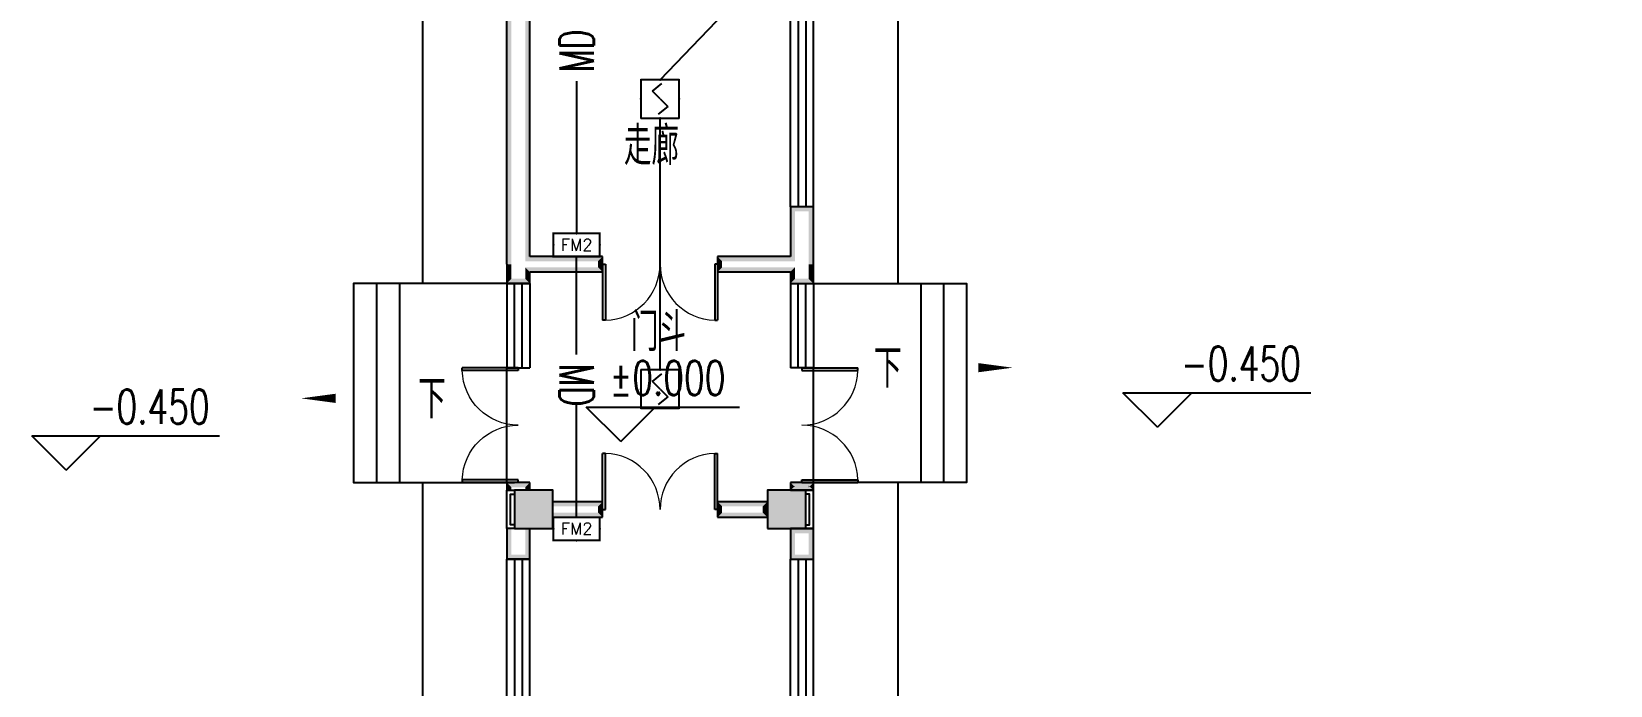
# Model space of a CAD drawing. Extents: x 101023 to 279373, y -114511 to 293844.
# Drawn here: x 220980 to 241580, y -31212 to -22680 of the extents above; entities that cross this region are included whole.
import ezdxf
from ezdxf.enums import TextEntityAlignment as Align

# ---------------------------------------------------------------- set-up
doc = ezdxf.new("R2010")
doc.units = 0
doc.header["$LTSCALE"] = 1000
doc.header["$MEASUREMENT"] = 0
for name, color, linetype in [('COLUMN', 2, 'Continuous'), ('DIM_ELEV', 3, 'Continuous'), ('DIM_SYMB', 3, 'Continuous'), ('EQUIP-消防', 3, 'Continuous'), ('PUB_HATCH', 8, 'Continuous'), ('PUB_TEXT', 7, 'Continuous'), ('PUB_WALL', 2, 'Continuous'), ('SIG_TEXT', 7, 'Continuous'), ('STAIR', 2, 'Continuous'), ('WALL', 2, 'Continuous'), ('WINDOW', 2, 'Continuous'), ('WIRE-消防', 1, 'Continuous'), ('排水', 153, 'Continuous')]:
    doc.layers.add(name, color=color, linetype=linetype)
doc.styles.add('_TCH_DIM', font='simplex.shx', dxfattribs={"bigfont": 'gbcbig.shx'})
doc.styles.add('_TCH_LABEL', font='simplex.shx', dxfattribs={"bigfont": 'gbcbig.shx'})
doc.styles.add('_TEL_DIM', font='simplex.shx', dxfattribs={"width": 0.8, "height": 3.5, "bigfont": 'gbcbig.shx'})
doc.styles.get("Standard").update_dxf_attribs({"font": 'simplex.shx', "width": 0.8, "bigfont": 'gbcbig.shx'})

# ---------------------------------------------------------------- blocks, each defined once
blk = doc.blocks.new('$Equip$00002649')
for p, q in [((-0.5, 0.5), (-0.5, -0.5)), ((0.5, 0.5), (-0.5, 0.5)), ((0.5, -0.5), (0.5, 0.5)), ((-0.2, 0.2), (0.05, 0.4)), ((0, 0), (-0.2, 0.2)), ((0, 0), (0.2, -0.2)), ((0.2, -0.2), (-0.05, -0.4)), ((-0.5, -0.5), (0.5, -0.5))]:
    blk.add_line(p, q)
at = {"const_width": 0.04}
blk.add_lwpolyline([(-0.5, 0.5), (0.5, 0.5), (0.5, -0.5), (-0.5, -0.5), (-0.5, 0.5), (0.5, 0.5)], dxfattribs=at)
for p in [(0, 0.5), (-0.5, 0), (0.5, 0), (0, -0.5)]:
    blk.add_point(p)
at = {"color": 7, "flags": 1}
for tag, height, p in [('A', 0.00002, (0, 0)), ('B', 0.4, (0.762, -0.208))]:
    blk.add_attdef(tag, text='', height=height, dxfattribs=at).set_placement(p, align=Align.MIDDLE_CENTER)
blk = doc.blocks.new('$equip_U$00000233(yyyy)')
at = {"color": 0, "linetype": 'Continuous', "const_width": 0.06}
blk.add_lwpolyline([(0.7, 0.7), (-0.7, 0.7), (-0.7, 0), (0.7, 0)], close=True, dxfattribs=at)
for p in [(0, 0.7), (-0.7, 0.35), (0, 0), (0.7, 0.35)]:
    blk.add_point(p)
at = {"color": 7, "style": '_TCH_LABEL'}
blk.add_attdef('$TEXT$', text='', height=0.36, dxfattribs=at).set_placement((-0.01, 0.325), align=Align.MIDDLE_CENTER)
at = {"color": 7, "style": '_TCH_LABEL', "flags": 1}
blk.add_attdef('A', text='', height=0.000025, dxfattribs=at).set_placement((0, 0), align=Align.MIDDLE_CENTER)
blk = doc.blocks.new('$WINLIB2D$00000001')
at = {"color": 0}
for points in [[(-0.5, 0.5), (-0.5, -0.5)], [(-0.5, 0.5), (0.5, 0.5)], [(0.5, -0.5), (0.5, 0.5)], [(0.5, 0.1667), (-0.5, 0.1667)], [(0.5, -0.1667), (-0.5, -0.1667)], [(-0.5, -0.5), (0.5, -0.5)]]:
    blk.add_lwpolyline(points, dxfattribs=at)
blk = doc.blocks.new('$DorLib2D$00000002')
for p, q in [((-0.5, 0), (-0.5, 0.4875)), ((-0.475, 0.4875), (-0.5, 0.4875)), ((-0.475, 0), (-0.475, 0.4875)), ((0.475, 0), (0.475, 0.4875)), ((0.475, 0.4875), (0.5, 0.4875)), ((0.5, 0), (0.5, 0.4875)), ((-0.5, 0), (-0.475, 0)), ((0.5, 0), (0.475, 0))]:
    blk.add_line(p, q)
at = {"lineweight": 13}
for centre, start, end in [((-0.4875, 0), 0, 88.53072), ((0.4875, 0), 91.46928, 180)]:
    blk.add_arc(centre, 0.4875, start, end, dxfattribs=at)
blk = doc.blocks.new('_FZH')
blk.add_lwpolyline([(-0.5, -0.5), (0.5, -0.5), (0.5, 0.5), (-0.5, 0.5)], close=True)
at = {"layer": 'PUB_HATCH'}
blk.add_solid([(-0.5, -0.5), (0.5, -0.5), (-0.5, 0.5), (0.5, 0.5)], dxfattribs=at)
blk = doc.blocks.new('A$C40CE5D7B')
at = {"layer": 'PUB_WALL'}
for points in [[(110850, 89820), (110910, 89820), (110910, 93670), (110850, 93670)], [(111150, 89920), (111150, 93670), (111090, 93670), (111090, 89860)], [(114850, 90570), (114550, 90570), (114610, 90510), (114790, 90510)], [(114550, 90570), (114550, 89920), (114610, 89860), (114610, 90510)], [(114850, 89820), (114850, 90570), (114790, 90510), (114790, 89820)], [(110850, 89820), (110850, 89570), (110910, 89630), (110910, 89820)], [(112100, 89920), (111150, 89920), (111090, 89860), (112040, 89860)], [(112100, 89720), (112100, 89920), (112040, 89860), (112040, 89780)], [(114550, 89920), (113600, 89920), (113660, 89860), (114610, 89860)], [(113600, 89920), (113600, 89720), (113660, 89780), (113660, 89860)], [(114850, 89570), (114850, 89820), (114790, 89820), (114790, 89630)], [(110850, 89570), (111150, 89570), (111090, 89630), (110910, 89630)], [(111150, 89720), (112100, 89720), (112040, 89780), (111090, 89780)], [(111150, 89570), (111150, 89720), (111090, 89780), (111090, 89630)], [(113600, 89720), (114550, 89720), (114610, 89780), (113660, 89780)], [(114550, 89720), (114550, 89570), (114610, 89630), (114610, 89780)], [(114550, 89570), (114850, 89570), (114790, 89630), (114610, 89630)], [(111150, 86970), (110850, 86970), (110910, 86910), (111090, 86910)], [(110850, 86970), (110850, 86870), (110910, 86870), (110910, 86910)], [(111150, 86870), (111150, 86970), (111090, 86910), (111090, 86870)], [(114850, 86970), (114550, 86970), (114610, 86910), (114790, 86910)], [(114550, 86970), (114550, 86870), (114610, 86930), (114610, 86910)], [(114850, 86870), (114850, 86970), (114790, 86910), (114790, 86930)], [(111450, 86870), (110950, 86870), (111010, 86810), (111390, 86810)], [(110950, 86870), (110950, 86370), (111010, 86430), (111010, 86810)], [(111450, 86370), (111450, 86870), (111390, 86810), (111390, 86430)], [(114750, 86870), (114250, 86870), (114310, 86810), (114690, 86810)], [(114250, 86870), (114250, 86370), (114310, 86430), (114310, 86810)], [(114550, 86870), (114850, 86870), (114790, 86930), (114610, 86930)], [(114750, 86370), (114750, 86870), (114690, 86810), (114690, 86430)], [(112100, 86720), (111450, 86720), (111450, 86660), (112040, 86660)], [(111450, 86520), (112100, 86520), (112040, 86580), (111450, 86580)], [(112100, 86520), (112100, 86720), (112040, 86660), (112040, 86580)], [(114250, 86720), (113600, 86720), (113660, 86660), (114190, 86660)], [(113600, 86720), (113600, 86520), (113660, 86580), (113660, 86660)], [(113600, 86520), (114250, 86520), (114190, 86580), (113660, 86580)], [(114250, 86520), (114250, 86720), (114190, 86660), (114190, 86580)], [(110850, 86370), (110850, 85970), (110910, 86030), (110910, 86370)], [(110950, 86370), (111450, 86370), (111390, 86430), (111010, 86430)], [(111150, 85970), (111150, 86370), (111090, 86370), (111090, 86030)], [(114250, 86370), (114750, 86370), (114690, 86430), (114310, 86430)], [(114550, 86370), (114550, 85970), (114610, 86030), (114610, 86310)], [(114850, 86370), (114550, 86370), (114610, 86310), (114790, 86310)], [(114850, 85970), (114850, 86370), (114790, 86310), (114790, 86030)], [(110850, 85970), (111150, 85970), (111090, 86030), (110910, 86030)], [(114550, 85970), (114850, 85970), (114790, 86030), (114610, 86030)]]:
    blk.add_hatch(color=256, dxfattribs=at).paths.add_polyline_path(points)
for points in [[(110850, 89570), (109450, 89570), (109450, 86970), (110850, 86970)], [(114850, 89570), (116250, 89570), (116250, 86970), (114850, 86970)], [(110950, 86370), (110850, 86370), (110850, 86870), (110950, 86870)], [(110950, 86420), (110900, 86420), (110900, 86820), (110950, 86820)], [(114750, 86370), (114850, 86370), (114850, 86870), (114750, 86870)], [(114750, 86420), (114800, 86420), (114800, 86820), (114750, 86820)]]:
    blk.add_lwpolyline(points)
at = {"layer": 'DIM_ELEV'}
for p, q in [((119339, 87692), (118889, 88142)), ((118889, 88142), (121340, 88142)), ((119339, 87692), (119789, 88142)), ((112336, 87506), (111886, 87956)), ((111886, 87956), (113886, 87956)), ((112336, 87506), (112786, 87956)), ((105101, 87131), (104651, 87581)), ((104651, 87581), (107102, 87581)), ((105101, 87131), (105551, 87581))]:
    blk.add_line(p, q, dxfattribs=at)
at = {"layer": 'DIM_SYMB'}
for points in [[(116082, 88470, 0, 0, 0), (117451, 88470, 0, 120, 0), (117001, 88470, 0, 0, 0)], [(109534, 88070, 0, 0, 0), (108166, 88070, 0, 120, 0), (108616, 88070, 0, 0, 0)]]:
    blk.add_lwpolyline(points, format="xyseb", dxfattribs=at)
at = {"layer": 'STAIR'}
for p, q in [((109150, 89570), (109150, 86970)), ((109450, 89570), (109450, 86970)), ((116250, 89570), (116250, 86970)), ((116550, 89570), (116550, 86970))]:
    blk.add_line(p, q, dxfattribs=at)
for points in [[(110950, 89570), (108850, 89570), (108850, 86970), (110950, 86970)], [(114750, 89570), (116850, 89570), (116850, 86970), (114750, 86970)]]:
    blk.add_lwpolyline(points, dxfattribs=at)
at = {"layer": 'WALL'}
for p, q in [((110850, 89820), (110850, 93670)), ((111150, 89920), (111150, 93670)), ((114850, 90570), (114550, 90570)), ((114550, 90570), (114550, 89920)), ((114850, 89820), (114850, 90570)), ((110850, 89820), (110850, 89570)), ((112100, 89920), (111150, 89920)), ((112100, 89720), (112100, 89920)), ((114550, 89920), (113600, 89920)), ((113600, 89920), (113600, 89720)), ((114850, 89570), (114850, 89820)), ((111150, 89720), (112100, 89720)), ((111150, 89570), (111150, 89720)), ((113600, 89720), (114550, 89720)), ((114550, 89720), (114550, 89570)), ((110850, 89570), (111150, 89570)), ((114550, 89570), (114850, 89570)), ((111150, 86970), (110850, 86970)), ((110850, 86970), (110850, 86870)), ((111150, 86870), (111150, 86970)), ((114850, 86970), (114550, 86970)), ((114550, 86970), (114550, 86870)), ((114850, 86870), (114850, 86970)), ((114550, 86870), (114850, 86870)), ((112100, 86720), (111450, 86720)), ((112100, 86520), (112100, 86720)), ((114250, 86720), (113600, 86720)), ((113600, 86720), (113600, 86520)), ((114250, 86520), (114250, 86720)), ((110850, 86370), (110850, 85970)), ((111150, 85970), (111150, 86370)), ((111450, 86520), (112100, 86520)), ((113600, 86520), (114250, 86520)), ((114550, 86370), (114550, 85970)), ((114850, 86370), (114550, 86370)), ((114850, 85970), (114850, 86370)), ((110850, 85970), (111150, 85970)), ((114550, 85970), (114850, 85970))]:
    blk.add_line(p, q, dxfattribs=at)
at = {"layer": 'WINDOW'}
for p, q in [((110850, 86970), (110850, 88470)), ((114850, 86970), (114850, 88470))]:
    blk.add_line(p, q, dxfattribs=at)
at = {"layer": '排水'}
for points in [[(72940, 109870), (74140, 109870), (74140, 107870), (119500, 107870), (119500, 105570), (120100, 105570), (120100, 95420), (119500, 95420), (119500, 93070), (115950, 93070), (115950, 89570)], [(72700, 93070), (109750, 93070), (109750, 89570)], [(109750, 86970), (109750, 80020), (88750, 80020), (88750, 72920)], [(115950, 86970), (115950, 80020), (125250, 80020), (125250, 74920)]]:
    blk.add_lwpolyline(points, dxfattribs=at)
at = {"layer": 'COLUMN', "xscale": 499.9992799042957, "yscale": 500.0000000098953, "zscale": 500.0000000098953}
blk.add_blockref('_FZH', (111200, 86620), dxfattribs=at)
at = {"layer": 'COLUMN', "xscale": 499.8144538606284, "yscale": 500.0000002729939, "zscale": 500.0000002729939, "rotation": 359.9999999994929}
blk.add_blockref('_FZH', (114500, 86620), dxfattribs=at)
at = {"layer": 'WINDOW'}
for name, p, xscale, yscale, zscale, rotation in [('$WINLIB2D$00000001', (114700, 91870), -2600, 300, 2600, 270), ('$DorLib2D$00000002', (112850, 89820), 1500, 1500, 1500, 180), ('$WINLIB2D$00000001', (111000, 89020), 1100, 300, -1100, 270), ('$WINLIB2D$00000001', (114700, 89020), -1100, 300, -1100, 90), ('$DorLib2D$00000002', (111000, 87720), -1500, 1500, -1500, 90), ('$DorLib2D$00000002', (114700, 87720), 1500, 1500, -1500, 270), ('$WINLIB2D$00000001', (111000, 84670), 2600, 300.0000000000001, 2600, 90), ('$WINLIB2D$00000001', (114700, 84670), -2600, 300, 2600, 270)]:
    blk.add_blockref(name, p, dxfattribs=dict(at, xscale=xscale, yscale=yscale, zscale=zscale, rotation=rotation))
at = {"layer": 'WINDOW', "xscale": 1500, "yscale": 1500, "zscale": -1500}
blk.add_blockref('$DorLib2D$00000002', (112850, 86620), dxfattribs=at)
at = {"layer": 'DIM_ELEV', "color": 7, "style": '_TCH_DIM', "width": 0.705882}
for s, p in [('-0.450', (119645, 88300)), ('%%P0.000', (112191, 88113)), ('-0.450', (105407, 87738))]:
    blk.add_text(s, height=446.2, dxfattribs=at).set_placement(p)
at = {"layer": 'DIM_SYMB', "color": 7, "style": '_TCH_DIM'}
for p in [(115640, 88207), (109692, 87807)]:
    blk.add_text('下', height=506, dxfattribs=at).set_placement(p)
at = {"layer": 'PUB_TEXT'}
for s, p in [('走廊', (112378, 91116)), ('门斗', (112468, 88686))]:
    blk.add_text(s, height=500, dxfattribs=at).set_placement(p)

msp = doc.modelspace()

# ---------------------------------------------------------------- linework, layer by layer
at = {"layer": 'WIRE-消防', "linetype": 'Continuous'}
for p, q in [((229180, -23308), (232755, -19579)), ((229180, -27096), (229180, -23808))]:
    msp.add_line(p, q, dxfattribs=at)
at = {"layer": 'WIRE-消防'}
for p, q in [((228091, -23329), (228091, -25314)), ((228091, -26894), (228091, -25616)), ((228091, -29016), (228091, -27555))]:
    msp.add_line(p, q, dxfattribs=at)

# ---------------------------------------------------------------- block references
at = {"color": 3}
ref = msp.add_blockref('$equip_U$00000233(yyyy)', (228091, -25616), dxfattribs=dict(at, xscale=432, yscale=432, zscale=384))
ref.add_attrib('$TEXT$', 'FM2', dxfattribs={"color": 4, "height": 155.5, "style": '_TCH_LABEL'}).set_placement((228092, -25464), align=Align.MIDDLE_CENTER)
ref = msp.add_blockref('$equip_U$00000233(yyyy)', (228091, -29319), dxfattribs=dict(at, xscale=432, yscale=432, zscale=384))
ref.add_attrib('$TEXT$', 'FM2', dxfattribs={"color": 4, "height": 155.5, "style": '_TCH_LABEL'}).set_placement((228092, -29167), align=Align.MIDDLE_CENTER)
at = {"layer": 'EQUIP-消防', "xscale": 500, "yscale": 500, "zscale": 500}
for p in [(229180, -23558), (229180, -27346)]:
    msp.add_blockref('$Equip$00002649', p, dxfattribs=at)
at = {"layer": 'STAIR'}
msp.add_blockref('A$C40CE5D7B', (116330, -115536), dxfattribs=at)

# ---------------------------------------------------------------- texts
at = {"layer": 'SIG_TEXT', "style": '_TEL_DIM', "width": 0.64}
for rotation, p in [(90, (228316, -23209)), (270, (227866, -27014))]:
    msp.add_text('MD', height=450, rotation=rotation, dxfattribs=at).set_placement(p)

doc.saveas('drawing.dxf')
